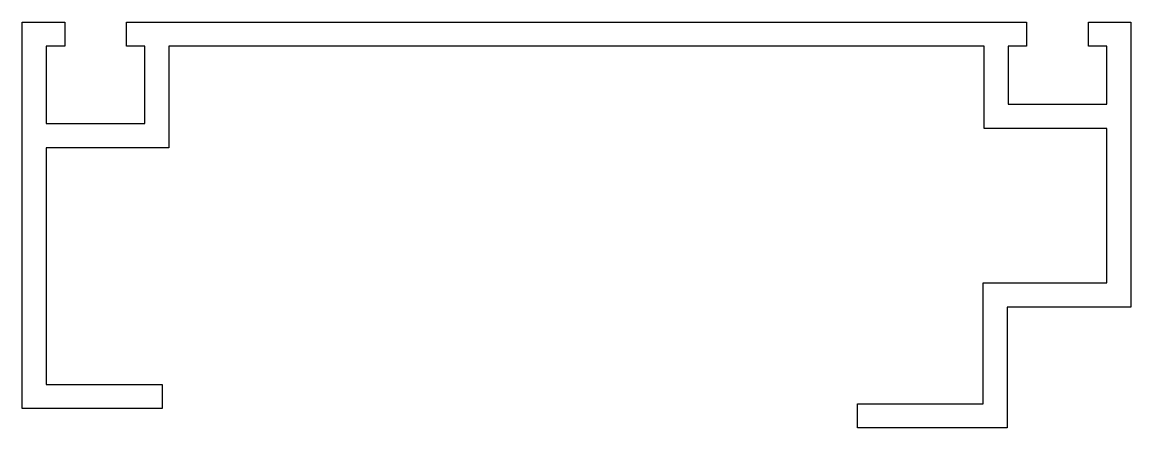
# Model space of a CAD drawing. Extents: x 1335 to 1450, y 3047 to 3089.
import ezdxf

# ---------------------------------------------------------------- set-up
doc = ezdxf.new("R2010")
doc.units = 0
doc.layers.add('ANA', color=220, linetype='CONTINUOUS')

msp = doc.modelspace()

# ---------------------------------------------------------------- linework, layer by layer
at = {"layer": 'ANA'}
msp.add_lwpolyline([(1349.68, 3051.01), (1349.68, 3048.51), (1335.18, 3048.51), (1335.18, 3088.51), (1339.58, 3088.51), (1339.58, 3086.01), (1337.68, 3086.01), (1337.68, 3078.01), (1347.88, 3078.01), (1347.88, 3086.01), (1345.98, 3086.01), (1345.98, 3088.51), (1439.18, 3088.51), (1439.18, 3086.01), (1437.28, 3086.01), (1437.28, 3080.01), (1447.48, 3080.01), (1447.48, 3086.01), (1445.58, 3086.01), (1445.58, 3088.51), (1449.98, 3088.51), (1449.98, 3059.01), (1437.18, 3059.01), (1437.18, 3046.51), (1421.68, 3046.51), (1421.68, 3049.01), (1434.68, 3049.01), (1434.68, 3061.51), (1447.48, 3061.51), (1447.48, 3077.51), (1434.78, 3077.51), (1434.78, 3086.01), (1350.38, 3086.01), (1350.38, 3075.51), (1337.68, 3075.51), (1337.68, 3051.01)], close=True, dxfattribs=at)

doc.saveas('drawing.dxf')
